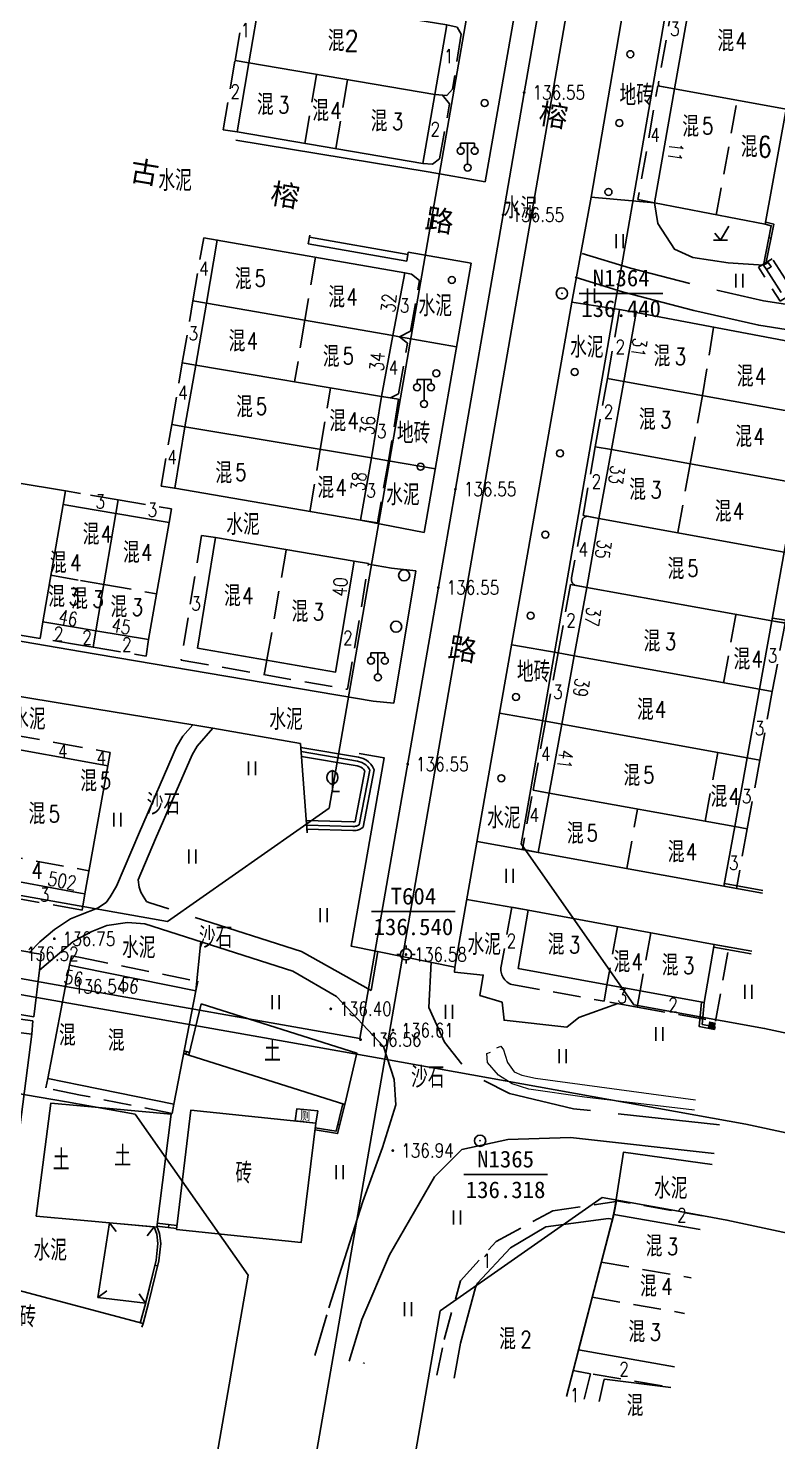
# Model space of a CAD drawing. Extents: x 529262 to 576451, y 2694391 to 2717535.
# Drawn here: x 563861.3 to 563915, y 2710574.7 to 2710676 of the extents above; entities that cross this region are included whole.
import ezdxf
from ezdxf.enums import TextEntityAlignment as Align
from ezdxf.xclip import XClip

# ---------------------------------------------------------------- set-up
doc = ezdxf.new("R2010")
doc.units = 0
doc.header["$XCLIPFRAME"] = 0
doc.linetypes.add('X2', pattern=[10, 8, -2])
doc.linetypes.add('X5', pattern=[3, 2, -1])
for name, color, linetype in [('DLDW', 8, 'Continuous'), ('DLSS', 4, 'Continuous'), ('DMTZ', 8, 'Continuous'), ('GCD', 8, 'Continuous'), ('JMD', 8, 'Continuous'), ('KZD', 8, 'Continuous'), ('PP-COM', 7, 'Continuous'), ('RD-中线', 40, 'Continuous'), ('RD-红线', 7, 'Continuous'), ('ZBTZ', 8, 'Continuous'), ('ZJ', 7, 'Continuous'), ('污水管径标注_W10-', 202, 'Continuous')]:
    doc.layers.add(name, color=color, linetype=linetype)
doc.layers.add('SXSS', color=5, linetype='Continuous', lineweight=0)
doc.styles.add('HZ', font='rs.shx', dxfattribs={"width": 0.8, "bigfont": 'hztxt.shx'})
doc.styles.add('等线体', font='simhei.ttf')
doc.linetypes.add('10421', pattern='A,2,[150,AAA.SHX,S=0.5,R=0,X=0,Y=0.5],1e-11', length=2)
doc.linetypes.add('10422', pattern='A,0.75,[150,AAA.SHX,S=0.5,R=0,X=0,Y=0.5],1.5,[177,AAA.SHX,S=1,R=0,X=0,Y=0.4],0.75', length=3)
doc.linetypes.add('1161', pattern='A,0,[149,AAA.SHX,S=0.15,R=0,X=0,Y=0],-1.6', length=1.6)

# ---------------------------------------------------------------- blocks, each defined once
blk = doc.blocks.new('A$C19FD0107')
at = {"layer": 'RD-中线', "color": 8, "linetype": 'Continuous', "flags": 128}
blk.add_lwpolyline([(-7087.75, 16346.4), (-7130.8, 16098.5)], dxfattribs=at)
at = {"layer": 'RD-中线', "color": 8}
blk.add_lwpolyline([(-7111.18, 16211.5), (-7285.2, 16242.33, -0.001777), (-7286.25, 16242.52), (-7291.87, 16243.56, 0.00249), (-7293.34, 16243.82), (-7418.59, 16265.65, 0.000151), (-7418.89, 16265.7), (-7433.31, 16268.2)], format="xyb", dxfattribs=at)
at = {"layer": 'RD-中线', "color": 8, "linetype": 'Continuous', "flags": 128}
blk.add_lwpolyline([(-7111.18, 16211.49), (-7085.28, 16206.83), (-7058.57, 16201.1), (-7030.79, 16194.64), (-6901.04, 16173.08), (-6870.57, 16167.45), (-6839.63, 16162.62), (-6768.46, 16149.97, -0.009225), (-6763.03, 16148.9), (-6572.58, 16107.76)], format="xyb", dxfattribs=at)
at = {"layer": 'RD-红线', "color": 8, "linetype": 'Continuous', "flags": 128}
for points in [[(-7098.58, 16324.94), (-7098.93, 16322.97), (-7100.3, 16315.07), (-7114.3, 16234.44), (-7115.16, 16229.5)], [(-7084.79, 16322.53), (-7086.5, 16312.68), (-7100.54, 16231.84), (-7101.39, 16226.94)], [(-7180.83, 16230.95), (-7126.75, 16221.36)], [(-7183.13, 16217.14), (-7178.18, 16216.26), (-7136.93, 16208.95), (-7133.99, 16208.43), (-7129.08, 16207.56)], [(-7093.31, 16215.39), (-7083.93, 16213.7), (-7057.04, 16207.93), (-7029.42, 16201.51), (-7017.89, 16199.59)], [(-7095.58, 16201.57), (-7090.63, 16200.68), (-7086.64, 16199.96), (-7060.1, 16194.27), (-7032.16, 16187.77), (-7022.39, 16186.15)], [(-7120.97, 16196), (-7121.83, 16191.09), (-7122.34, 16188.15), (-7132.56, 16129.28), (-7132.56, 16129.28), (-7133.07, 16126.32)], [(-7107.21, 16193.44), (-7108.07, 16188.49), (-7117.6, 16133.56)]]:
    blk.add_lwpolyline(points, dxfattribs=at)
at = {"layer": 'RD-红线', "color": 8}
for points in [[(-7126.75, 16221.36), (-7115.16, 16229.5, 0.415227)], [(-7101.39, 16226.94), (-7093.31, 16215.39, 0.412397)]]:
    blk.add_lwpolyline(points, format="xyb", dxfattribs=at)
at = {"layer": 'RD-红线', "color": 8, "linetype": 'Continuous'}
for points in [[(-7120.97, 16196), (-7129.08, 16207.56, 0.413201)], [(-7095.58, 16201.57), (-7107.21, 16193.44, 0.416033)]]:
    blk.add_lwpolyline(points, format="xyb", dxfattribs=at)
blk = doc.blocks.new('GC200')
at = {"linetype": 'Continuous', "const_width": 0.2, "flags": 128}
blk.add_lwpolyline([(-0.1, 0, 1), (0.1, 0, 1)], format="xyb", close=True, dxfattribs=at)
blk = doc.blocks.new('gc002')
at = {"color": 8, "const_width": 1}
blk.add_lwpolyline([(-0.5, 0), (0.5, 0)], dxfattribs=at)
blk = doc.blocks.new('gc122')
at = {"color": 8}
blk.add_circle((0, 0), 0.8, dxfattribs=at)
blk = doc.blocks.new('gc170')
at = {"color": 8, "linetype": 'Continuous'}
blk.add_circle((0, 0), 0.5, dxfattribs=at)
blk = doc.blocks.new('gc097')
at = {"color": 8}
for p, q in [((-1, 2.9), (-1, 3.5)), ((-1, 3.5), (1, 3.5)), ((0, 0.5), (0, 3.5)), ((1, 3.5), (1, 2.9))]:
    blk.add_line(p, q, dxfattribs=at)
for centre in [(-1, 2.4), (1, 2.4), (0, 0)]:
    blk.add_circle(centre, 0.5, dxfattribs=at)
blk = doc.blocks.new('gc123')
at = {"color": 8}
for p, q in [((-1, 0), (1, 0)), ((0, 0), (-0.8, 1)), ((0, 0), (1.2, 2))]:
    blk.add_line(p, q, dxfattribs=at)
blk = doc.blocks.new('gc121')
at = {"color": 8}
for p, q in [((-0.5, -1), (-0.5, 1)), ((0.5, -1), (0.5, 1))]:
    blk.add_line(p, q, dxfattribs=at)
blk = doc.blocks.new('gc143')
for p, q in [((0, 0), (0, 3)), ((1, 0), (0, 0))]:
    blk.add_line(p, q)
for centre, start, end in [((0.225, 2), 102.68038, 257.31962), ((-0.225, 2), 282.68038, 77.31962)]:
    blk.add_arc(centre, 1.025, start, end)
blk = doc.blocks.new('gc117')
at = {"color": 8}
blk.add_circle((0, 0), 0.8, dxfattribs=at)
blk.add_point((0, 0), dxfattribs=at)
blk = doc.blocks.new('gc116')
at = {"color": 8}
for p, q in [((-1.3, 0), (-0.8, 0)), ((0, 1.3), (0, 0.8)), ((1.3, 0), (0.8, 0)), ((0, -1.3), (0, -0.8))]:
    blk.add_line(p, q, dxfattribs=at)
blk.add_circle((0, 0), 0.8, dxfattribs=at)
blk.add_point((0, 0), dxfattribs=at)

msp = doc.modelspace()

# ---------------------------------------------------------------- linework, layer by layer
at = {"layer": 'DLDW', "color": 252, "linetype": 'Continuous', "flags": 128}
msp.add_lwpolyline([(563881.878, 2710597.52), (563882.01, 2710598.39), (563880.518, 2710598.545), (563880.386, 2710597.675)], close=True, dxfattribs=at)
at = {"layer": 'DLSS', "linetype": 'Continuous'}
for points in [[(563889.941, 2710665.743), (563894.01, 2710665.028), (563900.195, 2710700.214), (563897.862, 2710700.601)], [(563889.656, 2710639.881), (563893.012, 2710659.188), (563888.506, 2710659.972)], [(563869.135, 2710614.972), (563870.376, 2710617.896), (563872.996, 2710623.923), (563873.36, 2710624.538), (563874.497, 2710625.829)], [(563804.693, 2710622.835), (563804.789, 2710622.518), (563805.207, 2710621.529), (563806.168, 2710620.268), (563807.143, 2710619.341), (563810.645, 2710618.111), (563814.713, 2710617.363), (563822.905, 2710616.109), (563825.082, 2710615.726), (563861.359, 2710609.766)], [(563886.728, 2710603.002), (563883.362, 2710606.588), (563880.218, 2710608.412), (563869.618, 2710611.814), (563868.361, 2710611.894), (563866.889, 2710611.679), (563865.814, 2710611.262), (563864.998, 2710610.818)], [(563864.998, 2710610.818), (563864.446, 2710610.518), (563862.064, 2710608.483)], [(563891.855, 2710608.708), (563884.419, 2710610.203)], [(563862.064, 2710608.483), (563861.644, 2710605.135)], [(563895.651, 2710596.333), (563892.35, 2710595.609), (563890.383, 2710593.664), (563887.151, 2710588.057), (563885.183, 2710583.436)], [(563885.183, 2710583.436), (563884.267, 2710580.451)]]:
    msp.add_lwpolyline(points, dxfattribs=at)
at = {"layer": 'DLSS', "linetype": 'Continuous', "flags": 128}
for points in [[(563911.31, 2710698.806), (563907.684, 2710699.436), (563901.62, 2710663.92), (563906.165, 2710663.523)], [(563885.074, 2710640.767), (563889.656, 2710639.881)]]:
    msp.add_lwpolyline(points, dxfattribs=at)
at = {"layer": 'DLSS', "linetype": 'X2', "flags": 128}
for points, elevation in [([(563900.987, 2710659.884), (563904.432, 2710658.836), (563909.42, 2710657.535), (563913.971, 2710656.49), (563917.343, 2710655.972), (563921.602, 2710655.477)], 136.397), ([(563890.142, 2710609.052), (563889.982, 2710605.802), (563891.105, 2710603.308), (563892.893, 2710601.062), (563895.763, 2710599.648), (563900.361, 2710598.541), (563910.826, 2710597.39)], 136.249)]:
    msp.add_lwpolyline(points, dxfattribs=dict(at, elevation=elevation))
at = {"layer": 'DLSS', "linetype": 'Continuous', "flags": 128}
for points, elevation in [([(563900.468, 2710658.18), (563903.947, 2710657.121), (563908.995, 2710655.804), (563913.636, 2710654.739), (563917.104, 2710654.206), (563921.276, 2710653.721)], 136.397), ([(563900.244, 2710656.386), (563891.855, 2710608.708), (563884.419, 2710610.203), (563886.777, 2710623.704), (563884.985, 2710624.017)], 136.428), ([(563903.662, 2710655.863), (563900.244, 2710656.386)], 137.04), ([(563889.036, 2710637.125), (563887.466, 2710627.645)], 136.864), ([(563864.998, 2710631.351), (563839.318, 2710635.732)], 136.428), ([(563838.547, 2710631.749), (563864.998, 2710627.405)], -527.275), ([(563887.466, 2710627.645), (563885.994, 2710627.768), (563864.998, 2710631.351)], 136.428), ([(563864.998, 2710627.405), (563873.05, 2710626.082)], -527.275), ([(563874.497, 2710625.829), (563880.775, 2710624.729)], -527.275), ([(563895.651, 2710596.333), (563900.143, 2710596.472), (563910.445, 2710595.338)], 136.249)]:
    msp.add_lwpolyline(points, dxfattribs=dict(at, elevation=elevation))
at = {"layer": 'DLSS', "linetype": 'X2'}
for points in [[(563864.998, 2710612.456), (563866.207, 2710612.941), (563866.828, 2710613.348), (563867.114, 2710613.739), (563867.58, 2710614.517), (563869.225, 2710618.391), (563871.878, 2710624.494), (563872.342, 2710625.278), (563873.05, 2710626.082)], [(563886.326, 2710609.82), (563885.845, 2710607.029), (563880.844, 2710609.817), (563869.905, 2710613.328), (563869.734, 2710613.42), (563869.5, 2710613.779), (563869.314, 2710614.088), (563869.203, 2710614.443), (563869.135, 2710614.972)], [(563861.349, 2710609.755), (563862.089, 2710610.514), (563863.122, 2710611.409), (563864.281, 2710612.168), (563864.998, 2710612.456)], [(563886.728, 2710603.002), (563887.5, 2710600.63), (563887.614, 2710598.828), (563886.645, 2710595.756), (563885.24, 2710591.889), (563882.658, 2710583.761), (563881.799, 2710580.852)]]:
    msp.add_lwpolyline(points, dxfattribs=at)
at = {"layer": 'DMTZ', "linetype": '10422', "flags": 128}
for points in [[(563889.941, 2710665.743), (563876.13, 2710668.021)], [(563885.655, 2710637.609), (563887.301, 2710637.317), (563889.036, 2710637.125)]]:
    msp.add_lwpolyline(points, dxfattribs=at)
at = {"layer": 'DMTZ', "linetype": '10421', "elevation": 136.484, "flags": 128}
msp.add_lwpolyline([(563881.265, 2710618.328), (563880.775, 2710624.729)], dxfattribs=at)
at = {"layer": 'DMTZ', "linetype": '10422'}
msp.add_lwpolyline([(563858.325, 2710605.691), (563861.644, 2710605.135)], dxfattribs=at)
at = {"layer": 'JMD', "linetype": 'Continuous'}
for p, q in [((563881.441, 2710661.209), (563881.329, 2710660.569)), ((563881.415, 2710661.061), (563888.481, 2710659.824)), ((563914.364, 2710661.005), (563914.512, 2710660.976)), ((563881.329, 2710660.569), (563888.394, 2710659.331)), ((563888.394, 2710659.331), (563888.506, 2710659.972)), ((563909.425, 2710605.047), (563909.624, 2710605.03)), ((563910.471, 2710604.223), (563910.509, 2710604.419)), ((563872.549, 2710602.454), (563872.601, 2710602.647)), ((563883.588, 2710597.379), (563883.442, 2710597.414)), ((563867.073, 2710590.364), (563867.566, 2710589.734)), ((563870.282, 2710590.07), (563869.789, 2710589.44)), ((563871.317, 2710590.029), (563871.341, 2710590.228)), ((563870.522, 2710587.268), (563870.327, 2710587.315)), ((563866.253, 2710585.007), (563866.889, 2710585.492)), ((563869.669, 2710584.608), (563869.212, 2710585.265))]:
    msp.add_line(p, q, dxfattribs=at)
at = {"layer": 'JMD', "linetype": 'X5', "flags": 128}
msp.add_lwpolyline([(563909.02, 2710679.803), (563908.111, 2710679.991, 0.3878546), (563907.808, 2710679.811), (563906.451, 2710672.12, 0.2984633), (563906.523, 2710671.898), (563907.596, 2710671.694)], format="xyb", dxfattribs=at)
at = {"layer": 'JMD', "linetype": 'Continuous', "flags": 128}
for points, elevation in [([(563917.056, 2710678.314), (563909.02, 2710679.803), (563907.596, 2710671.694), (563915.598, 2710670.248)], -516.509), ([(563877.897, 2710678.458), (563891.266, 2710676.282), (563890.404, 2710671.288), (563877.07, 2710673.568)], 136.959), ([(563877.07, 2710673.568), (563876.234, 2710668.611), (563889.546, 2710666.342), (563890.404, 2710671.288)], 136.959), ([(563914.305, 2710659.232), (563913.975, 2710659.039), (563914.2, 2710658.738), (563914.53, 2710658.931)], -526.523), ([(563903.954, 2710650.714), (563904.838, 2710655.656), (563918.125, 2710653.143), (563917.252, 2710648.311)], 137.04), ([(563903.086, 2710645.817), (563903.954, 2710650.714), (563917.252, 2710648.311), (563916.367, 2710643.417)], 137.028), ([(563902.179, 2710640.869), (563903.086, 2710645.817), (563916.367, 2710643.417), (563915.473, 2710638.467)], 137.045), ([(563901.302, 2710635.941), (563902.179, 2710640.869), (563915.473, 2710638.467), (563914.583, 2710633.541)], 136.952), ([(563900.412, 2710631.027), (563901.302, 2710635.941), (563914.583, 2710633.541), (563913.695, 2710628.627)], 136.94), ([(563899.513, 2710626.119), (563900.412, 2710631.027), (563913.695, 2710628.627), (563912.808, 2710623.717)], 137.009), ([(563899.513, 2710626.119), (563912.808, 2710623.717), (563911.916, 2710618.782), (563898.598, 2710621.188)], 137.009), ([(563911.144, 2710614.506), (563897.826, 2710616.93), (563898.598, 2710621.188), (563911.916, 2710618.782)], 136.963), ([(563861.497, 2710603.884), (563850.815, 2710605.204), (563849.811, 2710597.785), (563853.627, 2710597.272), (563853.695, 2710597.707), (563856.975, 2710597.368), (563856.907, 2710596.933), (563860.544, 2710596.458)], 137.104)]:
    msp.add_lwpolyline(points, close=True, dxfattribs=dict(at, elevation=elevation))
at = {"layer": 'JMD', "linetype": 'X5'}
for points, elevation in [([(563877.07, 2710673.568), (563876.087, 2710673.736), (563876.921, 2710678.625), (563877.897, 2710678.458)], 136.959), ([(563891.266, 2710676.282), (563892.019, 2710676.121), (563892.3, 2710675.627), (563891.682, 2710671.664), (563891.26, 2710671.206), (563890.404, 2710671.288)], -526.33), ([(563876.234, 2710668.611), (563875.236, 2710668.75), (563876.087, 2710673.736), (563877.07, 2710673.568)], 136.959), ([(563889.546, 2710666.342), (563890.235, 2710666.301), (563890.737, 2710666.665), (563891.47, 2710670.615), (563890.958, 2710671.235), (563890.404, 2710671.288)], 136.959), ([(563903.954, 2710650.714), (563902.784, 2710650.922), (563903.662, 2710655.863), (563904.838, 2710655.656)], 137.04), ([(563915.473, 2710638.467), (563916.416, 2710638.297), (563915.526, 2710633.371), (563914.583, 2710633.541)], 136.93), ([(563913.695, 2710628.627), (563914.606, 2710628.461), (563915.526, 2710633.371), (563914.583, 2710633.541)], 136.94), ([(563913.695, 2710628.627), (563914.606, 2710628.461), (563913.719, 2710623.552), (563912.808, 2710623.717)], 136.94), ([(563911.916, 2710618.782), (563912.815, 2710618.618), (563913.719, 2710623.552), (563912.808, 2710623.717)], 136.963), ([(563911.916, 2710618.782), (563912.815, 2710618.618), (563912.037, 2710614.343), (563911.144, 2710614.506)], 136.93), ([(563904.924, 2710605.834), (563910.526, 2710604.825), (563911.5, 2710610.14), (563910.452, 2710610.332)], 136.705), ([(563864.221, 2710608.842), (563864.355, 2710609.513), (563864.998, 2710609.383)], 137.353), ([(563864.998, 2710609.383), (563873.407, 2710607.683), (563873.273, 2710607.012)], 137.353), ([(563861.497, 2710603.884), (563861.589, 2710604.861), (563850.907, 2710606.181), (563850.815, 2710605.204)], 137.104), ([(563890.562, 2710579.426), (563891.069, 2710582.005), (563892.257, 2710586.211), (563894.809, 2710589.033), (563898.861, 2710591.227), (563903.42, 2710591.897), (563903.152, 2710590.629)], -528.006), ([(563901.117, 2710577.709), (563901.574, 2710579.533), (563900.323, 2710579.766)], 136.381)]:
    msp.add_lwpolyline(points, dxfattribs=dict(at, elevation=elevation))
at = {"layer": 'JMD', "linetype": 'X5', "flags": 128}
for points, elevation in [([(563881.089, 2710667.782), (563881.936, 2710672.736)], -517.365), ([(563883.308, 2710667.411), (563884.153, 2710672.357)], -516.977), ([(563910.597, 2710662.623), (563912.089, 2710670.882)], 136.938), ([(563910.39, 2710654.571), (563909.608, 2710649.692)], 136.963), ([(563882.194, 2710645.833), (563882.938, 2710650.248)], 136.84), ([(563909.608, 2710649.692), (563908.724, 2710644.798)], 136.963), ([(563881.44, 2710641.36), (563882.194, 2710645.833)], 136.84), ([(563908.724, 2710644.798), (563907.829, 2710639.848)], 136.963), ([(563879.747, 2710638.613), (563878.361, 2710630.714)], 136.686), ([(563862.869, 2710636.806), (563864.998, 2710636.435)], -515.712), ([(563864.998, 2710636.435), (563866.662, 2710636.145)], -515.712), ([(563866.662, 2710636.145), (563870.459, 2710635.484)], -515.712), ([(563911.105, 2710629.058), (563911.999, 2710634.008)], -513.184), ([(563878.361, 2710630.714), (563878.179, 2710629.675)], 136.686), ([(563910.698, 2710624.098), (563909.806, 2710619.163)], -511.516), ([(563904.173, 2710615.779), (563904.943, 2710620.042)], 136.67), ([(563858.861, 2710616.836), (563864.998, 2710615.728)], -512.88), ([(563864.998, 2710615.728), (563865.607, 2710615.617)], -512.88), ([(563903.238, 2710590.957), (563903.443, 2710591.94), (563909.615, 2710590.862)], 136.822), ([(563902.35, 2710587.537), (563908.789, 2710586.414)], -654.005), ([(563901.698, 2710585.024), (563908.317, 2710583.869)], -654.239), ([(563900.717, 2710581.242), (563900.323, 2710579.766), (563907.332, 2710578.559)], 136.484)]:
    msp.add_lwpolyline(points, dxfattribs=dict(at, elevation=elevation))
for points in [[(563907.596, 2710671.694), (563906.402, 2710671.921), (563904.976, 2710663.76), (563906.165, 2710663.523)], [(563881.857, 2710659.613), (563881.095, 2710655.094)], [(563881.095, 2710655.094), (563880.35, 2710650.673)], [(563864.998, 2710624.479), (563860.417, 2710625.315), (563860.241, 2710624.351)], [(563866.965, 2710623.132), (563867.129, 2710624.09), (563864.998, 2710624.479)], [(563897.826, 2710616.93), (563896.694, 2710617.152), (563897.45, 2710621.398), (563898.598, 2710621.188)], [(563864.998, 2710612.802), (563858.335, 2710614.006), (563858.549, 2710615.191)], [(563865.306, 2710613.947), (563865.119, 2710612.78), (563864.998, 2710612.802)], [(563903.519, 2710611.602), (563902.756, 2710607.439)], [(563905.897, 2710611.167), (563905.134, 2710607.003)]]:
    msp.add_lwpolyline(points, dxfattribs=at)
at = {"layer": 'JMD', "linetype": 'Continuous', "flags": 128}
for points in [[(563906.165, 2710663.523), (563907.596, 2710671.694), (563915.598, 2710670.248), (563914.104, 2710661.978)], [(563888.248, 2710658.494), (563887.395, 2710653.996), (563874.038, 2710656.324), (563874.805, 2710660.848)], [(563873.263, 2710651.88), (563874.038, 2710656.324), (563887.395, 2710653.996), (563886.588, 2710649.633)], [(563872.482, 2710647.459), (563885.865, 2710645.218), (563886.588, 2710649.633), (563873.263, 2710651.88)], [(563872.482, 2710647.459), (563885.865, 2710645.218), (563885.074, 2710640.767), (563871.759, 2710643.044)], [(563867.523, 2710641.234), (563866.101, 2710632.825), (563869.885, 2710632.19), (563871.348, 2710640.587)], [(563873.399, 2710631.573), (563874.678, 2710639.509), (563884.622, 2710637.826), (563883.295, 2710629.859)], [(563869.669, 2710584.608), (563866.253, 2710585.007), (563867.073, 2710590.364), (563870.282, 2710590.07), (563870.465, 2710589.544), (563870.546, 2710588.867), (563870.414, 2710587.673)]]:
    msp.add_lwpolyline(points, close=True, dxfattribs=at)
at = {"layer": 'JMD', "linetype": 'X5'}
for points in [[(563890.235, 2710666.301), (563890.737, 2710666.665)], [(563874.038, 2710656.324), (563873.061, 2710656.491), (563873.836, 2710661.012), (563874.805, 2710660.848)], [(563887.395, 2710653.996), (563887.885, 2710653.909), (563888.662, 2710654.323), (563889.312, 2710657.957), (563888.738, 2710658.407), (563888.248, 2710658.494)], [(563873.263, 2710651.88), (563872.299, 2710652.045), (563873.061, 2710656.491), (563874.038, 2710656.324)], [(563886.588, 2710649.633), (563887.228, 2710649.529), (563887.809, 2710649.825), (563888.459, 2710653.459), (563887.885, 2710653.909), (563887.395, 2710653.996)], [(563872.482, 2710647.459), (563871.541, 2710647.62), (563872.299, 2710652.045), (563873.263, 2710651.88)], [(563903.086, 2710645.817), (563901.915, 2710646.025), (563902.784, 2710650.922), (563903.954, 2710650.714)], [(563886.588, 2710649.633), (563887.81, 2710649.435), (563887.087, 2710645.02), (563885.865, 2710645.218)], [(563871.759, 2710643.044), (563870.784, 2710643.2), (563871.541, 2710647.62), (563872.482, 2710647.459)], [(563902.179, 2710640.869), (563901.041, 2710641.098), (563901.915, 2710646.025), (563903.086, 2710645.817)], [(563885.865, 2710645.218), (563887.087, 2710645.02), (563886.296, 2710640.569), (563885.074, 2710640.767)], [(563864.998, 2710642.672), (563863.927, 2710642.853), (563863.749, 2710641.872)], [(563867.523, 2710641.234), (563867.689, 2710642.217), (563864.998, 2710642.672)], [(563867.523, 2710641.234), (563867.689, 2710642.217), (563871.526, 2710641.568), (563871.348, 2710640.587)], [(563874.678, 2710639.509), (563873.687, 2710639.668), (563872.211, 2710630.722), (563884.15, 2710628.628), (563885.662, 2710637.653), (563884.622, 2710637.826)], [(563900.412, 2710631.027), (563899.248, 2710631.24), (563900.145, 2710636.145), (563901.302, 2710635.941)], [(563864.998, 2710631.797), (563862.111, 2710632.278), (563862.288, 2710633.456)], [(563866.101, 2710632.825), (563865.904, 2710631.646), (563864.998, 2710631.797)], [(563866.101, 2710632.825), (563865.904, 2710631.646), (563869.708, 2710631.012), (563869.885, 2710632.19)], [(563899.513, 2710626.119), (563898.351, 2710626.331), (563899.248, 2710631.24), (563900.412, 2710631.027)], [(563898.598, 2710621.188), (563897.45, 2710621.398), (563898.351, 2710626.331), (563899.513, 2710626.119)], [(563905.134, 2710607.003), (563904.924, 2710605.834), (563902.544, 2710606.262), (563902.756, 2710607.439)], [(563864.998, 2710599.529), (563862.512, 2710600.032), (563862.647, 2710600.703)], [(563871.699, 2710598.873), (563871.564, 2710598.202), (563864.998, 2710599.529)]]:
    msp.add_lwpolyline(points, dxfattribs=at)
at = {"layer": 'JMD', "linetype": 'Continuous'}
for points in [[(563914.104, 2710661.978), (563914.538, 2710661.879), (563913.975, 2710659.039)], [(563914.137, 2710662.124), (563914.713, 2710661.993), (563914.148, 2710659.14)], [(563883.804, 2710598.9), (563883.324, 2710596.93), (563881.836, 2710597.184)], [(563883.948, 2710598.855), (563883.437, 2710596.759), (563881.818, 2710597.035)]]:
    msp.add_lwpolyline(points, dxfattribs=at)
at = {"layer": 'JMD', "linetype": 'X5', "elevation": -526.468, "flags": 128}
msp.add_lwpolyline([(563914.611, 2710659.51), (563913.619, 2710658.896), (563915.18, 2710656.466), (563916.172, 2710657.08)], close=True, dxfattribs=at)
at = {"layer": 'JMD', "linetype": 'Continuous', "flags": 128}
for points in [[(563864.998, 2710641.661), (563863.749, 2710641.872), (563862.288, 2710633.456), (563864.998, 2710633.008)], [(563864.998, 2710633.008), (563866.101, 2710632.825), (563867.523, 2710641.234), (563864.998, 2710641.661)], [(563864.998, 2710623.489), (563860.241, 2710624.351), (563858.549, 2710615.191), (563864.998, 2710614.004)], [(563880.795, 2710624.46), (563880.845, 2710623.813)], [(563864.998, 2710614.004), (563865.306, 2710613.947), (563866.965, 2710623.132), (563864.998, 2710623.489)], [(563881.196, 2710619.222), (563881.265, 2710618.328)], [(563911.144, 2710614.506), (563913.908, 2710614.003)], [(563911.179, 2710614.703), (563913.944, 2710614.2)], [(563910.417, 2710610.135), (563913.099, 2710609.644)], [(563910.452, 2710610.332), (563913.136, 2710609.84)], [(563864.998, 2710600.228), (563862.647, 2710600.703), (563864.221, 2710608.842), (563864.998, 2710608.685)], [(563864.998, 2710608.685), (563873.273, 2710607.012), (563871.699, 2710598.873), (563864.998, 2710600.228)], [(563909.526, 2710606.198), (563909.372, 2710604.436), (563910.471, 2710604.223)], [(563909.723, 2710606.162), (563909.587, 2710604.598), (563910.509, 2710604.419)], [(563872.773, 2710602.393), (563872.399, 2710602.495)], [(563872.819, 2710602.588), (563872.437, 2710602.692)], [(563870.282, 2710590.07), (563870.465, 2710589.544), (563870.546, 2710588.867), (563870.414, 2710587.673), (563869.677, 2710584.638), (563869.28, 2710583.166)], [(563870.472, 2710590.133), (563870.661, 2710589.589), (563870.748, 2710588.868), (563870.612, 2710587.638), (563869.871, 2710584.588), (563869.481, 2710583.143)], [(563870.472, 2710590.133), (563871.88, 2710589.96)], [(563870.498, 2710590.331), (563871.904, 2710590.159)], [(563891.792, 2710579.226), (563892.246, 2710581.729), (563893.337, 2710585.729), (563893.458, 2710586.03), (563895.833, 2710588.564), (563898.362, 2710590.081), (563902.863, 2710590.68), (563903.152, 2710590.629), (563899.853, 2710577.915)], [(563864.998, 2710584.334), (563858.59, 2710586.036), (563858.324, 2710584.671)], [(563869.408, 2710582.868), (563869.481, 2710583.143), (563864.998, 2710584.334)]]:
    msp.add_lwpolyline(points, dxfattribs=at)
at = {"layer": 'JMD', "linetype": 'X5'}
for points, elevation in [([(563902.179, 2710640.869), (563901.325, 2710641.041, 0.1776904), (563901.002, 2710640.831), (563900.209, 2710636.62, 0.3131831), (563900.449, 2710636.091), (563901.302, 2710635.941)], 137.045), ([(563897.11, 2710612.777), (563895.931, 2710613), (563895.164, 2710608.76, 0.3730292), (563895.94, 2710607.451), (563902.544, 2710606.262)], 136.705)]:
    msp.add_lwpolyline(points, format="xyb", dxfattribs=dict(at, elevation=elevation))
at = {"layer": 'JMD', "linetype": 'Continuous', "flags": 128}
for points, elevation in [([(563914.583, 2710633.541), (563917.45, 2710633.095)], 136.93), ([(563914.619, 2710633.738), (563917.486, 2710633.291)], 136.93), ([(563881.245, 2710618.59), (563884.529, 2710618.493), (563884.669, 2710618.497), (563884.772, 2710618.511), (563884.873, 2710618.535), (563885.004, 2710618.583), (563885.163, 2710618.668), (563885.262, 2710618.746), (563886.05, 2710622.863), (563885.943, 2710623.084), (563885.824, 2710623.25), (563885.654, 2710623.423), (563885.506, 2710623.535), (563885.277, 2710623.659), (563884.926, 2710623.762), (563880.795, 2710624.46)], 136.484), ([(563881.222, 2710618.884), (563884.529, 2710618.786), (563884.644, 2710618.79), (563884.718, 2710618.8), (563884.789, 2710618.817), (563884.884, 2710618.851), (563884.995, 2710618.911), (563885.743, 2710622.823), (563885.69, 2710622.934), (563885.599, 2710623.061), (563885.46, 2710623.202), (563885.347, 2710623.288), (563885.165, 2710623.386), (563884.86, 2710623.475), (563880.818, 2710624.159)], 136.484), ([(563880.845, 2710623.813), (563884.836, 2710623.138), (563884.984, 2710623.099), (563885.103, 2710623.044), (563885.216, 2710622.969), (563885.294, 2710622.899), (563885.35, 2710622.836), (563885.392, 2710622.779), (563884.696, 2710619.139), (563884.636, 2710619.127), (563884.558, 2710619.122), (563881.196, 2710619.222)], 136.484), ([(563864.998, 2710598.757), (563862.871, 2710598.952), (563861.823, 2710590.847), (563864.998, 2710590.555)], -525.93), ([(563864.998, 2710590.555), (563870.462, 2710590.053), (563871.51, 2710598.158), (563864.998, 2710598.757)], -525.93), ([(563907.607, 2710580.04), (563900.717, 2710581.242), (563903.238, 2710590.957), (563909.432, 2710589.876)], 136.484)]:
    msp.add_lwpolyline(points, dxfattribs=dict(at, elevation=elevation))
at = {"layer": 'JMD', "linetype": 'Continuous'}
for points in [[(563909.723, 2710606.162), (563896.381, 2710608.607), (563897.11, 2710612.777), (563910.452, 2710610.332)], [(563873.641, 2710606.063), (563884.816, 2710602.525), (563883.948, 2710598.855), (563872.773, 2710602.393)], [(563881.878, 2710597.52), (563880.828, 2710588.96), (563871.872, 2710589.891), (563872.922, 2710598.451)]]:
    msp.add_lwpolyline(points, close=True, dxfattribs=at)
at = {"layer": 'JMD', "linetype": 'Continuous', "elevation": -4.026}
msp.add_lwpolyline([(563902.184, 2710577.536), (563902.523, 2710579.05), (563902.582, 2710579.156), (563907.332, 2710578.559)], dxfattribs=at)
at = {"layer": 'KZD', "linetype": 'Continuous'}
for p, q in [((563900.771, 2710657.021), (563906.771, 2710657.021)), ((563885.875, 2710612.684), (563891.875, 2710612.684)), ((563892.484, 2710593.824), (563898.484, 2710593.824))]:
    msp.add_line(p, q, dxfattribs=at)
at = {"layer": 'SXSS', "color": 8, "linetype": 'Continuous', "flags": 128}
for points in [[(563894.848, 2710602.916), (563895.153, 2710603.027), (563895.338, 2710602.761), (563895.444, 2710602.39), (563895.629, 2710601.868), (563896.109, 2710601.19), (563896.638, 2710600.958), (563897.634, 2710600.73), (563909.115, 2710599.19)], [(563909.029, 2710598.449), (563901.149, 2710599.373), (563897.154, 2710599.943), (563895.959, 2710600.337), (563894.968, 2710600.949), (563894.195, 2710601.861), (563894.145, 2710602.5), (563894.413, 2710602.599)]]:
    msp.add_lwpolyline(points, dxfattribs=at)
at = {"layer": 'ZBTZ', "linetype": '1161', "flags": 128}
for points, elevation in [([(563901.62, 2710663.92), (563900.244, 2710656.386)], 136.397), ([(563906.165, 2710663.523), (563906.411, 2710662.038), (563907.597, 2710660.193), (563908.916, 2710659.599), (563911.454, 2710659.204), (563913.975, 2710659.039)], 136.736), ([(563914.2, 2710658.738), (563915.248, 2710657.093)], 137.097), ([(563856.526, 2710644.079), (563863.927, 2710642.853)], -525.031), ([(563897.826, 2710616.93), (563893.437, 2710617.702)], 136.747), ([(563897.11, 2710612.777), (563892.707, 2710613.552)], 136.705), ([(563873.273, 2710607.012), (563873.621, 2710610.53)], 137.264), ([(563861.349, 2710609.755), (563862.168, 2710609.624), (563862.064, 2710608.483)], 136.464)]:
    msp.add_lwpolyline(points, dxfattribs=dict(at, elevation=elevation))
for points in [[(563887.885, 2710653.909), (563891.971, 2710653.199)], [(563887.087, 2710645.02), (563890.448, 2710644.436)], [(563854.712, 2710633.498), (563862.111, 2710632.278)], [(563899.248, 2710631.24), (563895.922, 2710631.825)], [(563898.351, 2710626.331), (563895.057, 2710626.911)], [(563873.05, 2710626.082), (563874.497, 2710625.829)]]:
    msp.add_lwpolyline(points, dxfattribs=at)
at = {"layer": 'ZBTZ', "linetype": '1161'}
for points in [[(563891.855, 2710608.708), (563891.828, 2710608.336), (563893.883, 2710608.128), (563893.645, 2710606.669), (563895.235, 2710606.181), (563895.375, 2710604.896), (563899.887, 2710604.392), (563900.745, 2710605.092), (563903.542, 2710606.082)], [(563903.238, 2710590.957), (563903.938, 2710595.418), (563910.3, 2710594.556)], [(563885.361, 2710580.273), (563885.326, 2710580.309), (563885.304, 2710580.282)]]:
    msp.add_lwpolyline(points, dxfattribs=at)
at = {"layer": '污水管径标注_W10-'}
for points in [[(563885.041, 2710603.571), (563890.662, 2710635.945), (563891.884, 2710642.982), (563895.306, 2710662.687), (563896.821, 2710671.414), (563898.727, 2710682.392), (563901.953, 2710700.972), (563905.57, 2710721.802), (563907.014, 2710730.117)], [(563607.436, 2710649.488), (563627.132, 2710646.014), (563642.889, 2710643.235), (563646.828, 2710642.54), (563666.524, 2710639.066), (563676.372, 2710637.329), (563686.22, 2710635.592), (563705.916, 2710632.118), (563709.855, 2710631.423), (563725.61, 2710628.632), (563745.303, 2710625.142), (563757.578, 2710622.967), (563764.996, 2710621.653), (563784.689, 2710618.163), (563796.965, 2710615.988), (563804.452, 2710615.153), (563824.329, 2710612.938), (563845.489, 2710610.58), (563863.911, 2710607.316), (563885.041, 2710603.571)]]:
    msp.add_lwpolyline(points, dxfattribs=at)

# ---------------------------------------------------------------- block references
at = {"layer": 'DLDW', "color": 252, "linetype": 'Continuous', "xscale": 0.5, "yscale": 0.5, "zscale": 0.5}
for p in [(563892.758, 2710666.048), (563889.639, 2710649.095), (563886.324, 2710629.482, 136.721)]:
    msp.add_blockref('gc097', p, dxfattribs=at)
at = {"layer": 'GCD', "linetype": 'Continuous'}
ref = msp.add_blockref('GC200', (563896.814, 2710671.426, 136.55), dxfattribs=dict(at, xscale=0.5, yscale=0.5, zscale=0.5))
ref.add_attrib('height', '136.55', dxfattribs={"linetype": 'Continuous', "height": 1, "style": 'HZ', "width": 0.8}).set_placement((563897.414, 2710671.426, 136.55), align=Align.MIDDLE_LEFT)
ref = msp.add_blockref('GC200', (563895.31, 2710662.663, 136.55), dxfattribs=dict(at, xscale=0.5, yscale=0.5, zscale=0.5))
ref.add_attrib('height', '136.55', dxfattribs={"linetype": 'Continuous', "height": 1, "style": 'HZ', "width": 0.8}).set_placement((563895.91, 2710662.663, 136.55), align=Align.MIDDLE_LEFT)
ref = msp.add_blockref('GC200', (563891.887, 2710642.978, 136.55), dxfattribs=dict(at, xscale=0.5, yscale=0.5, zscale=0.5))
ref.add_attrib('height', '136.55', dxfattribs={"linetype": 'Continuous', "height": 1, "style": 'HZ', "width": 0.8}).set_placement((563892.487, 2710642.978, 136.55), align=Align.MIDDLE_LEFT)
ref = msp.add_blockref('GC200', (563890.659, 2710635.922, 136.55), dxfattribs=dict(at, xscale=0.5, yscale=0.5, zscale=0.5))
ref.add_attrib('height', '136.55', dxfattribs={"linetype": 'Continuous', "height": 1, "style": 'HZ', "width": 0.8}).set_placement((563891.259, 2710635.922, 136.55), align=Align.MIDDLE_LEFT)
ref = msp.add_blockref('GC200', (563888.464, 2710623.262, 136.55), dxfattribs=dict(at, xscale=0.5, yscale=0.5, zscale=0.5))
ref.add_attrib('height', '136.55', dxfattribs={"linetype": 'Continuous', "height": 1, "style": 'HZ', "width": 0.8}).set_placement((563889.064, 2710623.262, 136.55), align=Align.MIDDLE_LEFT)
ref = msp.add_blockref('GC200', (563863.124, 2710610.736, 136.754), dxfattribs=dict(at, xscale=0.5, yscale=0.5, zscale=0.5))
ref.add_attrib('height', '136.75', dxfattribs={"linetype": 'Continuous', "height": 1, "style": 'HZ', "width": 0.8}).set_placement((563863.724, 2710610.736, 136.754), align=Align.MIDDLE_LEFT)
ref = msp.add_blockref('GC200', (563860.499, 2710609.659, 136.523), dxfattribs=dict(at, xscale=0.5, yscale=0.5, zscale=0.5))
ref.add_attrib('height', '136.52', dxfattribs={"linetype": 'Continuous', "height": 1, "style": 'HZ', "width": 0.8}).set_placement((563861.099, 2710609.659, 136.523), align=Align.MIDDLE_LEFT)
ref = msp.add_blockref('GC200', (563888.338, 2710609.604, 136.577), dxfattribs=dict(at, xscale=0.5, yscale=0.5, zscale=0.5))
ref.add_attrib('height', '136.58', dxfattribs={"linetype": 'Continuous', "height": 1, "style": 'HZ', "width": 0.8}).set_placement((563888.938, 2710609.604, 136.577), align=Align.MIDDLE_LEFT)
ref = msp.add_blockref('GC200', (563863.918, 2710607.319, 136.54), dxfattribs=dict(at, xscale=0.5, yscale=0.5, zscale=0.5))
ref.add_attrib('height', '136.54', dxfattribs={"linetype": 'Continuous', "height": 1, "style": 'HZ', "width": 0.8}).set_placement((563864.518, 2710607.319, 136.54), align=Align.MIDDLE_LEFT)
ref = msp.add_blockref('GC200', (563882.948, 2710605.708, 136.403), dxfattribs=dict(at, xscale=0.5, yscale=0.5, zscale=0.5))
ref.add_attrib('height', '136.40', dxfattribs={"linetype": 'Continuous', "height": 1, "style": 'HZ', "width": 0.8}).set_placement((563883.548, 2710605.708, 136.403), align=Align.MIDDLE_LEFT)
ref = msp.add_blockref('GC200', (563885.081, 2710603.5, 136.56), dxfattribs=dict(at, xscale=0.5, yscale=0.5, zscale=0.5))
ref.add_attrib('height', '136.56', dxfattribs={"linetype": 'Continuous', "height": 1, "style": 'HZ', "width": 0.8}).set_placement((563885.681, 2710603.5, 136.56), align=Align.MIDDLE_LEFT)
ref = msp.add_blockref('GC200', (563887.406, 2710604.189, 136.61), dxfattribs=dict(at, xscale=0.5, yscale=0.5, zscale=0.5))
ref.add_attrib('height', '136.61', dxfattribs={"linetype": 'Continuous', "height": 1, "style": 'HZ', "width": 0.8}).set_placement((563888.006, 2710604.189, 136.61), align=Align.MIDDLE_LEFT)
ref = msp.add_blockref('GC200', (563887.396, 2710595.545, 136.944), dxfattribs=dict(at, xscale=0.5, yscale=0.5, zscale=0.5))
ref.add_attrib('height', '136.94', dxfattribs={"linetype": 'Continuous', "height": 1, "style": 'HZ', "width": 0.8}).set_placement((563887.996, 2710595.545, 136.944), align=Align.MIDDLE_LEFT)
at = {"layer": 'JMD', "linetype": 'Continuous', "xscale": 0.4999999999195254, "yscale": 0.4999999999195254, "zscale": 0.4999999999195254, "rotation": 168.6584995807177}
msp.add_blockref('gc002', (563910.275, 2710604.517, -1053.558), dxfattribs=at)
at = {"layer": 'KZD', "linetype": 'Continuous', "xscale": 0.5, "yscale": 0.5, "zscale": 0.5}
for name, p in [('gc117', (563899.521, 2710657.021, 136.44)), ('gc116', (563888.343, 2710609.613, 136.54)), ('gc117', (563893.656, 2710596.245, 136.318))]:
    msp.add_blockref(name, p, dxfattribs=at)
at = {"layer": 'PP-COM'}
ref = msp.add_blockref('A$C19FD0107', (570997.993, 2694390.603), dxfattribs=at)
XClip(ref).set_block_clipping_path([(-9366.4383134884, 14428.6043910822), (-3328.4480743363, 17452.7484863754)])
at = {"layer": 'ZBTZ', "linetype": 'Continuous'}
for p, xscale, yscale, zscale, rotation in [((563904.429, 2710674.18), 0.4999999999810139, 0.4999999999810139, 0.4999999999810139, 260.993861017649), ((563893.976, 2710670.675), 0.4999999998286377, 0.4999999998286377, 0.4999999998286377, 78.87449941671538), ((563903.646, 2710669.239), 0.4999999999810139, 0.4999999999810139, 0.4999999999810139, 260.993861017649), ((563902.863, 2710664.298), 0.4999999999810139, 0.4999999999810139, 0.4999999999810139, 260.993861017649), ((563891.629, 2710657.991), 0.5000000001519393, 0.5000000001519393, 0.5000000001519393, 80.5175696319252), ((563890.51, 2710651.292), 0.5000000001519393, 0.5000000001519393, 0.5000000001519393, 80.5175696319252), ((563900.442, 2710651.378), 0.4999999998517584, 0.4999999998517584, 0.4999999998517584, 259.7465723136501), ((563899.388, 2710645.552), 0.4999999998517584, 0.4999999998517584, 0.4999999998517584, 259.7465723136501), ((563889.391, 2710644.592), 0.5000000001519393, 0.5000000001519393, 0.5000000001519393, 80.5175696319252), ((563898.334, 2710639.727), 0.4999999998517584, 0.4999999998517584, 0.4999999998517584, 259.7465723136501), ((563897.28, 2710633.901), 0.4999999998517584, 0.4999999998517584, 0.4999999998517584, 259.7465723136501), ((563896.226, 2710628.076), 0.4999999998517584, 0.4999999998517584, 0.4999999998517584, 259.7465723136501), ((563895.173, 2710622.25), 0.4999999998517584, 0.4999999998517584, 0.4999999998517584, 259.7465723136501)]:
    msp.add_blockref('gc170', p, dxfattribs=dict(at, xscale=xscale, yscale=yscale, zscale=zscale, rotation=rotation))
at = {"layer": 'ZBTZ', "linetype": 'Continuous', "xscale": 0.5, "yscale": 0.5}
for name, p in [('gc123', (563910.896, 2710660.845)), ('gc121', (563903.66, 2710660.772)), ('gc121', (563912.252, 2710657.937)), ('gc121', (563901.602, 2710656.88)), ('gc121', (563877.291, 2710622.958)), ('gc121', (563867.648, 2710619.278)), ('gc121', (563873.022, 2710616.629)), ('gc121', (563895.784, 2710615.249)), ('gc121', (563882.444, 2710612.434)), ('gc121', (563912.887, 2710606.938)), ('gc121', (563878.984, 2710606.179)), ('gc121', (563891.417, 2710605.489)), ('gc121', (563906.5, 2710603.904)), ('gc121', (563899.57, 2710602.319)), ('gc121', (563883.588, 2710593.995)), ('gc121', (563891.997, 2710590.734)), ('gc121', (563888.479, 2710584.161))]:
    msp.add_blockref(name, p, dxfattribs=at)
at = {"layer": 'ZBTZ', "linetype": 'Continuous', "xscale": 0.5, "yscale": 0.5, "zscale": 0.5}
for name, p in [('gc122', (563888.209, 2710636.8, 136.727)), ('gc122', (563887.635, 2710633.124, -528.442)), ('gc143', (563883.064, 2710621.307))]:
    msp.add_blockref(name, p, dxfattribs=at)

# ---------------------------------------------------------------- texts
at = {"layer": 'DLDW', "color": 252, "linetype": 'Continuous', "style": 'HZ', "width": 0.8}
msp.add_text('厕', height=0.8, dxfattribs=at).set_placement((563881.111, 2710598.072), align=Align.MIDDLE)
at = {"layer": 'JMD', "linetype": 'Continuous', "style": 'HZ', "width": 0.8}
for s, height, p in [('混2', 1.5, (563884.958, 2710675.141)), ('混', 1.5, (563911.873, 2710675.134)), ('混', 1.5, (563878.851, 2710670.565)), ('混', 1.5, (563882.819, 2710670.127)), ('混', 1.5, (563887.009, 2710669.382)), ('混', 1.5, (563909.357, 2710669)), ('混6', 1.5, (563914.58, 2710667.539)), ('混', 1.5, (563877.264, 2710658.064)), ('混', 1.5, (563883.97, 2710656.755)), ('混', 1.5, (563876.823, 2710653.6)), ('混', 1.5, (563883.576, 2710652.496)), ('混', 1.5, (563907.295, 2710652.526)), ('混', 1.5, (563913.265, 2710651.073)), ('混', 1.5, (563877.357, 2710648.878)), ('混', 1.5, (563884.048, 2710647.873)), ('混', 1.5, (563906.246, 2710647.982)), ('混', 1.5, (563913.159, 2710646.756)), ('混', 1.5, (563875.872, 2710644.145)), ('混', 1.5, (563883.186, 2710643.085)), ('混', 1.5, (563905.547, 2710642.949)), ('混', 1.5, (563911.685, 2710641.386)), ('混', 1.5, (563866.358, 2710639.743)), ('混', 1.5, (563864.004, 2710637.705)), ('混', 1.5, (563869.247, 2710638.44)), ('4', 1.2, (563865.072, 2710637.702)), ('混', 1.5, (563908.299, 2710637.272)), ('混', 1.5, (563863.885, 2710635.272)), ('3', 1.2, (563864.954, 2710635.269)), ('混', 1.5, (563865.525, 2710635.122)), ('混', 1.5, (563868.348, 2710634.532)), ('混', 1.5, (563876.492, 2710635.329)), ('混', 1.5, (563881.331, 2710634.201)), ('混', 1.5, (563906.582, 2710632.079)), ('混', 1.5, (563913.031, 2710630.79)), ('混', 1.5, (563906.103, 2710627.172)), ('混', 1.5, (563905.135, 2710622.442)), ('混', 1.5, (563866.178, 2710622.048)), ('混', 1.5, (563911.388, 2710620.933)), ('混', 1.5, (563862.471, 2710619.702)), ('5', 1.2, (563863.539, 2710619.699)), ('混', 1.5, (563901.08, 2710618.29)), ('混', 1.5, (563908.314, 2710616.959)), ('4', 1.2, (563862.293, 2710615.639)), ('混', 1.5, (563899.704, 2710610.329)), ('混', 1.5, (563904.42, 2710609.079)), ('混', 1.5, (563907.888, 2710608.836)), ('混', 1.5, (563864.653, 2710603.812)), ('混', 1.5, (563868.163, 2710603.441)), ('土', 1.5, (563879.358, 2710602.668)), ('土', 1.5, (563868.622, 2710595.145)), ('土', 1.5, (563864.218, 2710594.87)), ('砖', 1.5, (563877.309, 2710593.926)), ('混', 1.5, (563906.733, 2710588.688)), ('混', 1.5, (563906.329, 2710585.81)), ('砖', 1.5, (563861.809, 2710583.619)), ('混', 1.5, (563896.221, 2710582.025)), ('混', 1.5, (563905.494, 2710582.543)), ('混', 1.5, (563905.366, 2710577.245))]:
    msp.add_text(s, height=height, dxfattribs=at).set_placement(p, align=Align.MIDDLE_RIGHT)
for s, p in [('4', (563911.963, 2710675.143)), ('3', (563879.167, 2710670.541)), ('4', (563882.909, 2710670.136)), ('3', (563887.326, 2710669.358)), ('5', (563909.569, 2710669.046)), ('5', (563877.476, 2710658.109)), ('4', (563884.06, 2710656.764)), ('4', (563876.913, 2710653.609)), ('5', (563883.788, 2710652.542)), ('3', (563907.612, 2710652.502)), ('4', (563913.355, 2710651.082)), ('5', (563877.569, 2710648.923)), ('3', (563906.563, 2710647.958)), ('4', (563884.138, 2710647.882)), ('4', (563913.249, 2710646.765)), ('5', (563876.084, 2710644.191)), ('4', (563883.276, 2710643.094)), ('3', (563905.864, 2710642.925)), ('4', (563911.775, 2710641.395)), ('4', (563866.447, 2710639.752)), ('4', (563869.337, 2710638.449)), ('5', (563908.511, 2710637.317)), ('3', (563865.842, 2710635.098)), ('4', (563876.582, 2710635.338)), ('3', (563868.664, 2710634.508)), ('3', (563881.648, 2710634.177)), ('3', (563906.899, 2710632.055)), ('4', (563913.121, 2710630.799)), ('4', (563906.193, 2710627.181)), ('5', (563866.39, 2710622.094)), ('5', (563905.347, 2710622.488)), ('4', (563911.478, 2710620.942)), ('5', (563901.292, 2710618.336)), ('4', (563908.404, 2710616.968)), ('3', (563900.021, 2710610.305)), ('4', (563904.51, 2710609.088)), ('3', (563908.205, 2710608.812)), ('3', (563907.05, 2710588.664)), ('4', (563906.646, 2710585.787)), ('3', (563905.811, 2710582.52)), ('2', (563896.538, 2710582.001))]:
    msp.add_text(s, height=1.2, dxfattribs=at).set_placement(p, align=Align.MIDDLE_LEFT)
at = {"layer": 'KZD', "linetype": 'Continuous', "style": '等线体'}
for s, p in [('N1364', (563903.771, 2710658.121)), ('136.440', (563903.771, 2710655.921)), ('T604', (563888.875, 2710613.784)), ('136.540', (563888.875, 2710611.584)), ('N1365', (563895.484, 2710594.924)), ('136.318', (563895.484, 2710592.724))]:
    msp.add_text(s, height=1.2, dxfattribs=at).set_placement(p, align=Align.MIDDLE)
at = {"layer": 'ZJ', "color": 8, "linetype": 'Continuous', "style": 'HZ', "width": 0.8}
for s, p in [('1', (563877.161, 2710675.894)), ('3', (563907.962, 2710676.005)), ('1', (563891.752, 2710674.029)), ('2', (563876.441, 2710671.502)), ('2', (563890.786, 2710668.804)), ('4', (563906.549, 2710668.385)), ('4', (563874.197, 2710658.797)), ('3', (563888.586, 2710656.165)), ('3', (563873.437, 2710654.159)), ('2', (563904.055, 2710653.193)), ('4', (563887.785, 2710651.697)), ('4', (563872.688, 2710649.903)), ('2', (563903.213, 2710648.54)), ('3', (563886.942, 2710647.144)), ('4', (563871.91, 2710645.27)), ('2', (563902.336, 2710643.53)), ('3', (563866.761, 2710642.105)), ('3', (563886.183, 2710642.886)), ('3', (563870.497, 2710641.495)), ('4', (563901.396, 2710638.646)), ('3', (563873.629, 2710634.781)), ('2', (563900.52, 2710633.575)), ('2', (563863.773, 2710632.608)), ('2', (563865.81, 2710632.344)), ('2', (563868.667, 2710631.841)), ('2', (563884.521, 2710632.313)), ('3', (563914.971, 2710631.059)), ('3', (563899.58, 2710628.44)), ('3', (563914.039, 2710625.849)), ('4', (563864.066, 2710624.192)), ('4', (563866.832, 2710623.71)), ('4', (563898.703, 2710623.994)), ('3', (563913.115, 2710620.968)), ('4', (563897.889, 2710619.611)), ('3', (563912.192, 2710616.186)), ('3', (563862.761, 2710613.897))]:
    msp.add_text(s, height=1, dxfattribs=at).set_placement(p, align=Align.MIDDLE_RIGHT)
for s, height, p in [('地砖', 1.5, (563904.851, 2710671.315)), ('水泥', 1.5, (563871.78, 2710665.197)), ('水泥', 1.5, (563896.552, 2710663.223)), ('水泥', 1.5, (563890.443, 2710656.206)), ('水泥', 1.5, (563901.309, 2710653.234)), ('地砖', 1.5, (563888.889, 2710647.075)), ('水泥', 1.5, (563888.12, 2710642.653)), ('水泥', 1.5, (563876.653, 2710640.526)), ('地砖', 1.5, (563897.497, 2710629.954)), ('水泥', 1.5, (563861.299, 2710626.567)), ('水泥', 1.5, (563879.735, 2710626.543)), ('沙石', 1.5, (563870.95, 2710620.462)), ('水泥', 1.5, (563895.355, 2710619.47)), ('沙石', 1.5, (563874.691, 2710610.907)), ('水泥', 1.5, (563893.953, 2710610.403)), ('2', 1, (563895.902, 2710610.594)), ('水泥', 1.5, (563869.176, 2710610.171)), ('3', 1, (563903.846, 2710606.624)), ('2', 1, (563907.496, 2710605.988)), ('沙石', 1.5, (563889.905, 2710600.878)), ('水泥', 1.5, (563907.327, 2710592.911)), ('2', 1, (563908.118, 2710590.908)), ('水泥', 1.5, (563862.83, 2710588.48)), ('1', 1, (563894.117, 2710587.644)), ('2', 1, (563903.98, 2710579.866)), ('1', 1, (563900.44, 2710578.005))]:
    msp.add_text(s, height=height, dxfattribs=at).set_placement(p, align=Align.MIDDLE)
at = {"layer": 'ZJ', "color": 8, "linetype": 'Continuous', "style": '等线体'}
for s, p in [('榕', (563898.924, 2710669.843)), ('古        榕         路', (563880.185, 2710664.023)), ('路', (563892.423, 2710631.538))]:
    msp.add_text(s, height=1.5, rotation=350.70873, dxfattribs=at).set_placement(p, align=Align.MIDDLE)
at = {"layer": 'ZJ', "color": 8, "linetype": 'Continuous', "style": 'HZ', "width": 0.8}
for s, rotation, p in [('11', 262.53236, (563907.677, 2710667.169)), ('32', 85.42303, (563887.109, 2710656.338)), ('31', 262.53236, (563905.051, 2710653.134)), ('34', 85.42303, (563886.276, 2710652.126)), ('36', 85.42303, (563885.596, 2710647.552)), ('33', 262.53236, (563903.45, 2710644.002)), ('38', 85.42303, (563884.947, 2710643.535)), ('35', 262.53236, (563902.496, 2710638.662)), ('40', 85.42303, (563883.617, 2710635.97)), ('37', 262.53236, (563901.733, 2710633.831)), ('46', 349.92949, (563864.113, 2710633.734)), ('45', 349.92949, (563867.912, 2710633.142)), ('39', 262.53236, (563900.907, 2710628.745)), ('41', 262.53236, (563899.762, 2710623.596)), ('502', 349.92949, (563863.687, 2710614.887)), ('56', 349.92949, (563864.501, 2710607.909)), ('56', 349.92949, (563868.493, 2710607.387))]:
    msp.add_text(s, height=1, rotation=rotation, dxfattribs=at).set_placement(p, align=Align.MIDDLE)

doc.saveas('drawing.dxf')
